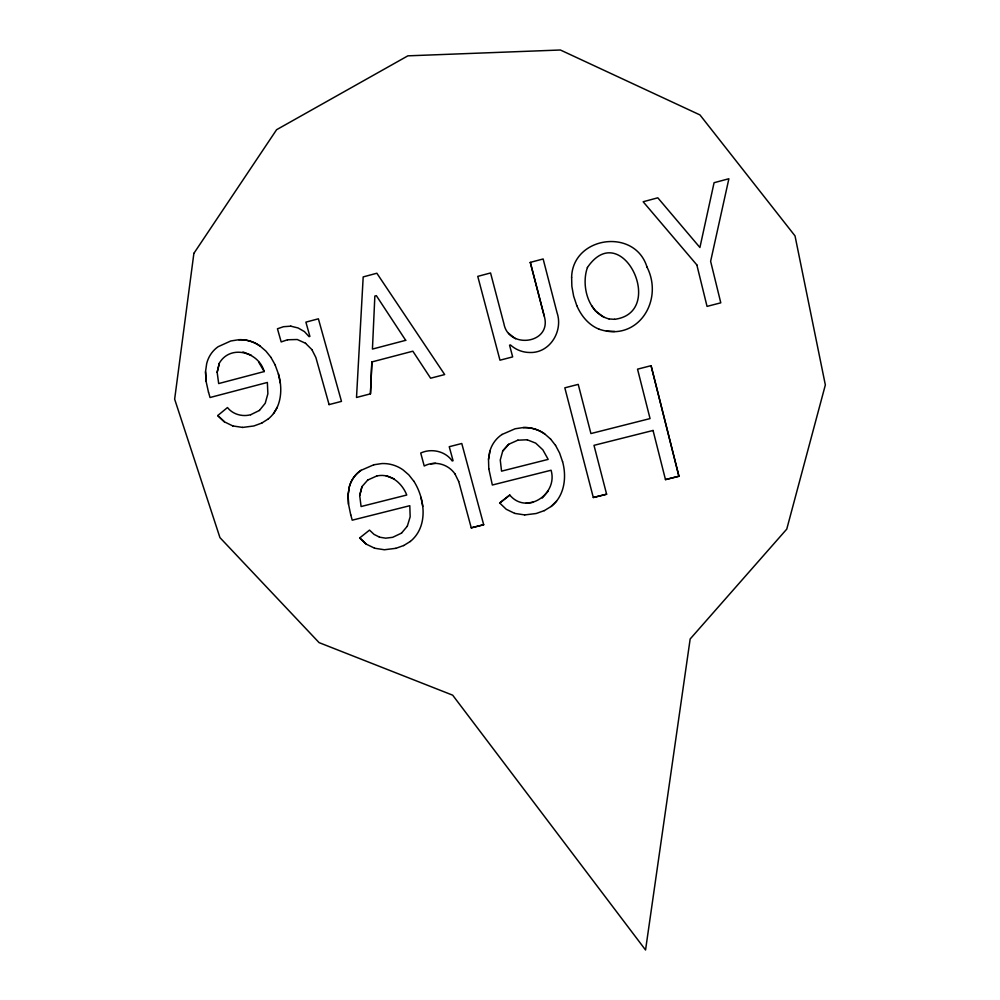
<?xml version="1.0" encoding="UTF-8"?>
<svg xmlns="http://www.w3.org/2000/svg" width="1000" height="1000" viewBox="0 0 1000 1000"><rect width="100%" height="100%" fill="white"/><g stroke="black" fill="none" stroke-linecap="round" stroke-linejoin="round"><path stroke-width="1.5" d="M370.462 393.837L371.85 361.95L412.85 351.2L430.613 378.212L444.675 374.562L376.85 273.238L363.188 276.913L356.512 397.475L370.462 393.837L371.887 361.938M653.05 430.475L593.987 445.337L606.613 494.225L593.312 497.525L564.825 387.825L578.225 384.387L590.925 433.562L650.05 418.587L637.537 369.162L651.075 365.688L678.925 476.262L665.475 479.6L653.05 430.45M571.625 277.325C572.6 236.337 634.925 227.413 647.013 267.113M488.787 468.837L488.512 459.363L489.837 451.3A30.4 30.025 34.4 0 1 502.038 434.45M488.512 459.363L489.862 451.262M606.613 494.225L593.325 497.488M217.113 372.388L219.262 363.3C230.212 344.087 258.762 351.838 264.188 371.562L258.625 362M219.325 363.288L217.175 372.362L218.675 383.562L264.188 371.562M376.7 476.025C390.188 472.812 402.113 483.062 406.75 495.025L361.075 506.525L359.7 495.513L361.95 486.637L367.762 480.012M359.7 495.513L362 486.6M407.325 526.175L410.163 516.812L409.8 505.7L352.212 520.188L350.788 514.913M509.775 495.05L499.663 503.025L509.775 495.05C526.5 515.175 558.2 494.225 551.075 470.238L492.337 485.012L488.812 468.812M268.35 418.875C281.537 408.137 282.962 389.137 278.412 373.8M587.425 267.5C580.887 285.925 588.275 313.712 609.138 318.962M273.55 413.525L277.362 407.15M587.413 267.512C621.812 216.912 667.312 312.663 614.575 319.312M458.713 481.463L471.25 527.837L483.688 524.75L461.775 443.5L449.237 446.712L453.075 460.7L452.2 460.95C445.387 451.05 431.262 448.113 420.725 453.038L424.225 466C434.85 460.412 448.1 464.087 454.9 473.825M471.25 527.837L483.713 524.712M259.413 410.45L265.225 403.275L267.875 393.775L267.362 382.45L210.025 397.512L208.538 392.175M401.475 533.175L407.362 526.138M542.263 498.05L548.312 490.95M517.9 440.163L508.675 444.3L502.75 450.95L500.262 460.012L501.55 471.15L548.175 459.387L542.837 449.812L535.688 443.125L527.188 439.787M502.725 450.988L508.675 444.3M374.562 548.175L366.238 544.15L359.663 537.962L369.525 530.112L374.062 534.4L379.475 537.112M410.288 541.487C428.363 526.788 425.175 499.062 413.85 481.2M556.55 501.175L551.1 506.475L544.3 510.65M551.087 506.512C564.538 496.1 566.875 477.188 562.575 461.662M232.763 425.9L224.375 421.838L217.725 415.575L227.475 407.55C232.812 414.35 242.338 417.038 250.725 414.712M261.788 423.062L268.4 418.85M403.663 545.562L410.325 541.45M348.488 504.237L348.062 494.913L349.288 486.925A30.175 29.362 43.2 0 1 361.025 470.35L373.837 464.75M502.013 434.475L515.1 428.775L523.2 427.575A34.15 33.737 33 0 1 544.7 433.9L550.538 439.025M311.938 349.725L315.875 357.488L329.087 404.588M250.662 414.738L259.475 410.425M401.512 533.125L392.65 537.325L385.662 538.175L379.438 537.163M367.713 480.05L376.75 475.988M405.688 340.325L376.35 295.663L374.85 296.062L372.438 349.075L405.725 340.312M217.725 415.575L224.438 421.812M261.837 423.038L253.888 425.962L242.587 427.438M395.725 548.375L403.7 545.525M544.312 510.613L536.175 513.513L524.637 514.938M287.625 339.75L281.175 341.925L277.45 328.775L283.475 326.712L290.837 326.163M530.262 262.387L543.138 258.962L557.038 312.7C563.375 331.037 549.9 353.438 529.55 352.488A29.238 28.963 76.8 0 1 510.45 344.938L509.562 345.175L512.663 356.9L499.975 360.2L477.762 276.375L490.562 272.962L503.938 323.825C508.638 349.688 552.4 343.688 544.237 316.05L530.288 262.387L544.225 316.062M329.038 404.613L341.475 401.375L318.387 318.812L305.887 322.137L309.9 336.4L309.05 336.625L304.45 331.613L298.075 327.962L290.775 326.175M665.475 479.6L678.913 476.225L651.075 365.7M598.938 329.15C637.725 342.488 664.075 300.613 647.013 267.113M271.05 357.475L265.9 351.1L260.012 346.012A34.375 33.062 57.3 0 0 238.775 339.725L230.787 340.975L218.1 346.725A30.612 29.425 57.5 0 0 206.675 363.65L205.512 371.812L206.075 381.3L208.475 392.2M373.8 464.775L381.788 463.575A33.875 32.987 42.7 0 1 403.025 469.862L408.837 474.888L413.812 481.225M287.562 339.775L297.25 339.513L305.575 343.275M430.65 463.925L435.6 463.263M526.112 503.15L533.225 502.275M395.763 548.325L384.387 549.763L374.513 548.212M517.875 440.2L527.212 439.762M606.462 331.125L614.6 331.45M609.138 318.975L614.575 319.3M232.7 425.925L242.65 427.413M514.612 513.387L524.65 514.9M242.987 351.962L251.412 355.312M385.863 475.637L394.25 478.975M514.637 513.35L506.25 509.275L499.688 502.987M598.95 329.137C588.525 324.925 581.138 315.738 576.8 305.625M604.087 317.413L595.35 310.85L591.788 305.887M508.612 333.325L515.5 338.738M359.712 537.925L366.275 544.113M305.525 343.288L311.988 349.7M696.85 264.925L643.15 201.75L657.812 197.812L699.912 247.5L714.075 182.712L728.888 178.738L710.625 261.3L720.788 302.825L707.038 306.388L696.85 264.925M550.55 438.988L555.538 445.412M271 357.5L275.25 365.087M555.562 445.387L559.587 453.013L562.562 461.7M454.925 473.8L458.675 481.5M275.188 365.112L278.363 373.825L280.3 383.075M576.788 305.625L573.638 296.137L571.862 286.388L571.638 277.312M350.75 514.963L348.537 504.188L348.113 494.875L349.325 486.887A30.162 29.35 43.2 0 1 361.075 470.312M420.95 497.3L422.762 506.4M205.575 371.788L206.137 381.275M238.713 339.738A34.388 33.075 57.3 0 1 260.012 346.012M523.188 427.6A34.15 33.737 33 0 1 544.688 433.938M193.888 253.337L174.65 399.175L219.95 537.625L319.088 642.625L452.675 695.175L645.55 950L690.163 638.987L786.762 529.113L825.35 384.95L795.025 235.9L699.963 114.925L560.388 50L407.887 55.838L276.588 129.713L193.888 253.337"/></g></svg>
